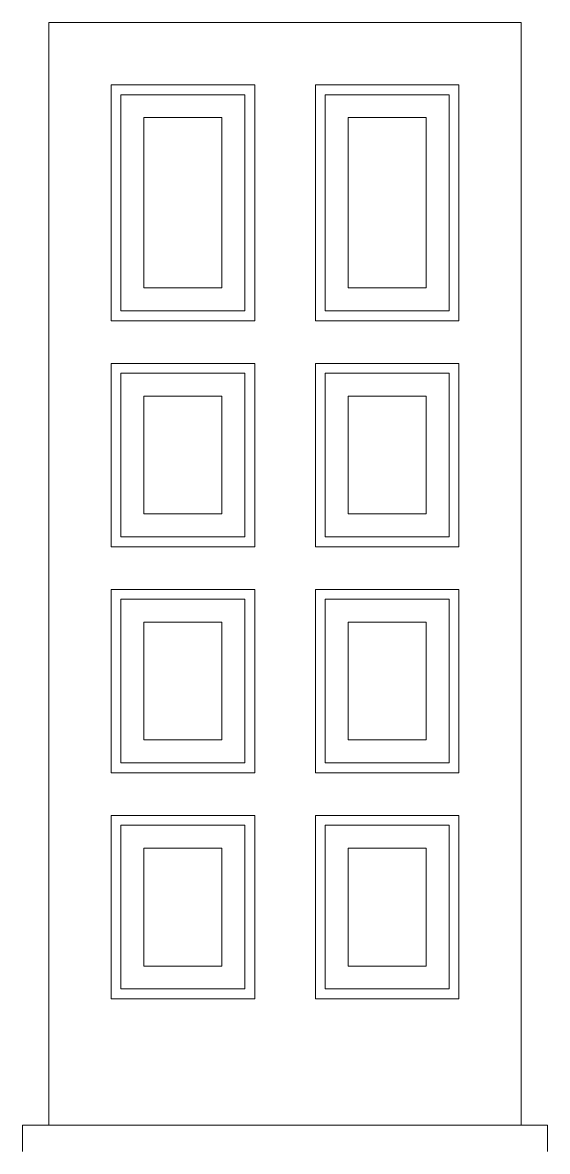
# Model space of a CAD drawing. Header units: millimetres. Extents: x 1875.84 to 1876.84, y 899.05 to 901.2.
import ezdxf

# ---------------------------------------------------------------- set-up
doc = ezdxf.new("R2010")
doc.units = ezdxf.units.MM
doc.layers.get('0').update_dxf_attribs({"lineweight": 9})

# ---------------------------------------------------------------- blocks, each defined once
blk = doc.blocks.new('*U102')
for p, q in [((-0.5, 0), (-0.5, -0.05)), ((-0.5, 0), (0.5, 0)), ((0.5, 0), (0.5, -0.05))]:
    blk.add_line(p, q)
for points in [[(-0.45, 2.1), (-0.45, 0), (0.45, 0), (0.45, 2.1)], [(-0.0578, 1.9813), (-0.0578, 1.5321), (-0.3313, 1.5321), (-0.3313, 1.9813)], [(0.0578, 1.9813), (0.3313, 1.9813), (0.3313, 1.5321), (0.0578, 1.5321)], [(-0.0766, 1.9626), (-0.0766, 1.5509), (-0.3125, 1.5509), (-0.3125, 1.9626)], [(0.0766, 1.9626), (0.3125, 1.9626), (0.3125, 1.5509), (0.0766, 1.5509)], [(-0.1203, 1.9189), (-0.1203, 1.5946), (-0.2688, 1.5946), (-0.2688, 1.9189)], [(0.1203, 1.9189), (0.2688, 1.9189), (0.2688, 1.5946), (0.1203, 1.5946)], [(-0.3313, 1.4508), (-0.0578, 1.4508), (-0.0578, 1.1016), (-0.3313, 1.1016)], [(0.0578, 1.4508), (0.3313, 1.4508), (0.3313, 1.1016), (0.0578, 1.1016)], [(-0.3125, 1.4321), (-0.0766, 1.4321), (-0.0766, 1.1204), (-0.3125, 1.1204)], [(0.0766, 1.4321), (0.3125, 1.4321), (0.3125, 1.1204), (0.0766, 1.1204)], [(-0.2688, 1.3884), (-0.1203, 1.3884), (-0.1203, 1.1641), (-0.2688, 1.1641)], [(0.1203, 1.3884), (0.2688, 1.3884), (0.2688, 1.1641), (0.1203, 1.1641)], [(-0.3313, 1.0203), (-0.0578, 1.0203), (-0.0578, 0.6711), (-0.3313, 0.6711)], [(0.0578, 1.0203), (0.3313, 1.0203), (0.3313, 0.6711), (0.0578, 0.6711)], [(-0.3125, 1.0016), (-0.0766, 1.0016), (-0.0766, 0.6899), (-0.3125, 0.6899)], [(0.0766, 1.0016), (0.3125, 1.0016), (0.3125, 0.6899), (0.0766, 0.6899)], [(-0.2688, 0.9579), (-0.1203, 0.9579), (-0.1203, 0.7336), (-0.2688, 0.7336)], [(0.1203, 0.9579), (0.2688, 0.9579), (0.2688, 0.7336), (0.1203, 0.7336)], [(-0.3313, 0.5898), (-0.0578, 0.5898), (-0.0578, 0.2406), (-0.3313, 0.2406)], [(0.0578, 0.5898), (0.3313, 0.5898), (0.3313, 0.2406), (0.0578, 0.2406)], [(-0.3125, 0.5711), (-0.0766, 0.5711), (-0.0766, 0.2594), (-0.3125, 0.2594)], [(0.0766, 0.5711), (0.3125, 0.5711), (0.3125, 0.2594), (0.0766, 0.2594)], [(-0.2688, 0.5274), (-0.1203, 0.5274), (-0.1203, 0.3031), (-0.2688, 0.3031)], [(0.1203, 0.5274), (0.2688, 0.5274), (0.2688, 0.3031), (0.1203, 0.3031)]]:
    blk.add_lwpolyline(points, close=True)

msp = doc.modelspace()

# ---------------------------------------------------------------- block references
msp.add_blockref('*U102', (1876.3361, 899.1016))

doc.saveas('drawing.dxf')
